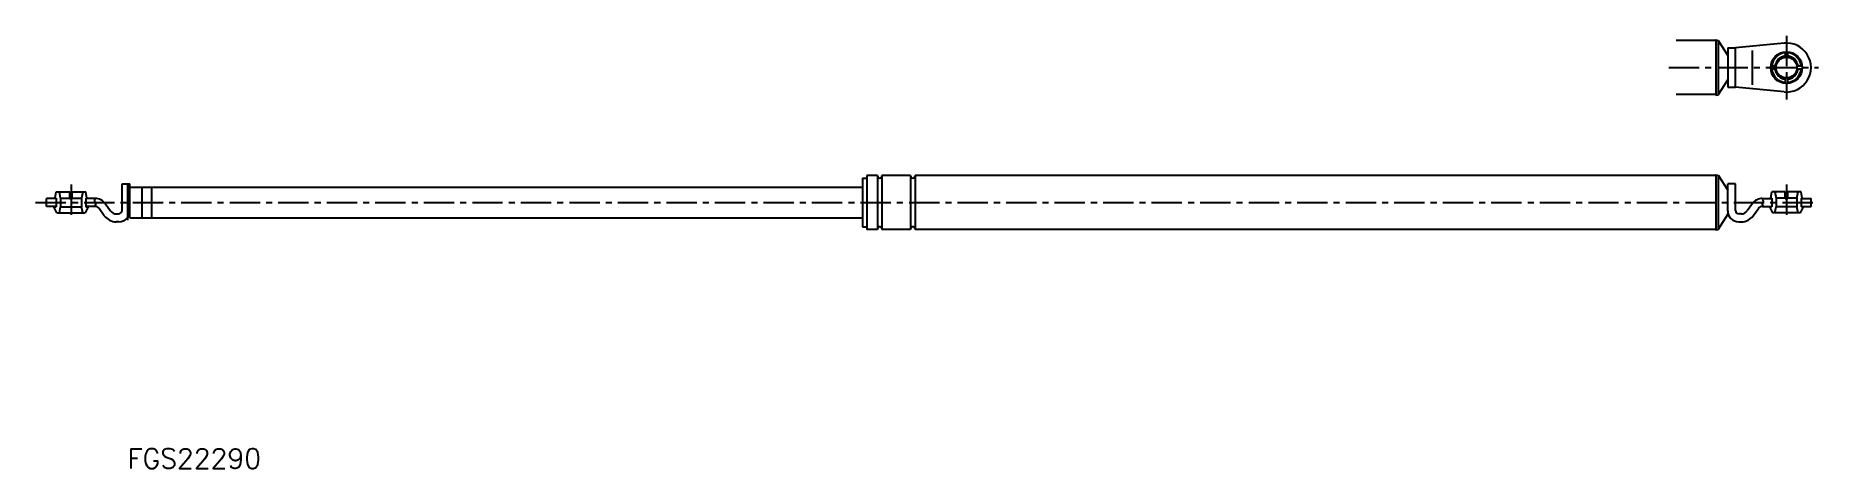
# Model space of a CAD drawing. Extents: x 1452 to 2179, y 951 to 1127.
import ezdxf

# ---------------------------------------------------------------- set-up
doc = ezdxf.new("R2010")
doc.units = 0
doc.header["$LTSCALE"] = 9.9
doc.linetypes.add('CENTER', pattern=[2, 1.25, -0.25, 0.25, -0.25])
doc.layers.get('0').update_dxf_attribs({"linetype": 'CONTINUOUS'})
doc.layers.add('001', color=7, linetype='CONTINUOUS')
doc.styles.get("Standard").update_dxf_attribs({"font": 'TXT', "bigfont": 'BIGFONT'})

msp = doc.modelspace()

# ---------------------------------------------------------------- linework, layer by layer
at = {"layer": '001', "color": 7, "linetype": 'CONTINUOUS'}
for p, q in [((2137.22, 1125.42), (2121.33, 1125.42)), ((2137.43, 1125.67), (2137.22, 1125.42)), ((2137.43, 1125.67), (2137.43, 1103.17)), ((2137.43, 1125.67), (2138.43, 1125.49)), ((2138.43, 1125.49), (2138.43, 1103.35)), ((2138.43, 1125.49), (2142.33, 1119.37)), ((2142.33, 1122.42), (2142.33, 1106.42)), ((2142.33, 1122.42), (2145.53, 1122.42)), ((2165.35, 1124.37), (2145.53, 1122.42)), ((2145.53, 1106.42), (2145.53, 1122.42)), ((2152.43, 1107.42), (2152.43, 1121.42)), ((2165.83, 1120.85), (2165.83, 1118.64)), ((2166.83, 1118.64), (2166.83, 1120.85)), ((2162.11, 1114.92), (2159.9, 1114.92)), ((2159.9, 1113.92), (2162.11, 1113.92)), ((2172.76, 1114.92), (2170.55, 1114.92)), ((2170.55, 1113.92), (2172.76, 1113.92)), ((2138.43, 1103.35), (2142.33, 1109.47)), ((2142.33, 1106.42), (2145.53, 1106.42)), ((2165.35, 1104.47), (2145.53, 1106.42)), ((2165.83, 1110.2), (2165.83, 1107.99)), ((2166.83, 1107.99), (2166.83, 1110.2)), ((2137.22, 1103.42), (2121.33, 1103.42)), ((2137.43, 1103.17), (2137.22, 1103.42)), ((2137.43, 1103.17), (2138.43, 1103.35)), ((1791.03, 1070.42), (1791.03, 1048.42)), ((1795.43, 1070.42), (1791.03, 1070.42)), ((1795.43, 1070.42), (1795.43, 1048.42)), ((1808.93, 1070.42), (1797.23, 1070.42)), ((1797.23, 1070.42), (1797.23, 1048.42)), ((1808.93, 1070.42), (1808.93, 1048.42)), ((1810.73, 1070.42), (1810.73, 1048.42)), ((2137.22, 1070.42), (1810.73, 1070.42)), ((2137.43, 1070.67), (2137.22, 1070.42)), ((2137.43, 1070.67), (2137.43, 1048.17)), ((2137.43, 1070.67), (2138.43, 1070.49)), ((2138.43, 1070.49), (2138.43, 1048.35)), ((2138.43, 1070.49), (2142.33, 1064.37)), ((1459.9, 1061.17), (1460.28, 1063.67)), ((1460.28, 1063.67), (1465.83, 1063.67)), ((1462.08, 1061.17), (1461.58, 1063.67)), ((1465.83, 1061.42), (1465.83, 1063.67)), ((1466.83, 1061.42), (1466.83, 1063.67)), ((1466.83, 1063.67), (1472.38, 1063.67)), ((1471.08, 1063.67), (1470.58, 1061.17)), ((1472.78, 1061.17), (1472.38, 1063.67)), ((1487.13, 1056.22), (1487.13, 1067.02)), ((1487.13, 1067.02), (1490.33, 1067.02)), ((1489.33, 1066.67), (1489.33, 1052.17)), ((1490.33, 1053.17), (1490.33, 1067.02)), ((1490.33, 1065.67), (1789.33, 1065.67)), ((1495.33, 1053.17), (1495.33, 1065.67)), ((1499.33, 1053.17), (1499.33, 1065.67)), ((1789.33, 1069.32), (1789.33, 1049.52)), ((1789.33, 1069.32), (1791.03, 1069.32)), ((2142.33, 1055.92), (2142.33, 1067.02)), ((2145.53, 1067.02), (2142.33, 1067.02)), ((2145.53, 1056.12), (2145.53, 1067.02)), ((2159.88, 1061.17), (2160.28, 1063.67)), ((2165.83, 1063.67), (2160.28, 1063.67)), ((2161.58, 1063.67), (2162.08, 1061.17)), ((2165.83, 1061.42), (2165.83, 1063.67)), ((2166.83, 1061.42), (2166.83, 1063.67)), ((2172.38, 1063.67), (2166.83, 1063.67)), ((2170.58, 1061.17), (2171.08, 1063.67)), ((2172.75, 1061.17), (2172.38, 1063.67)), ((1460.28, 1061.02), (1456.33, 1061.02)), ((1456.33, 1057.82), (1456.33, 1061.02)), ((1460.28, 1057.82), (1456.33, 1057.82)), ((1460.58, 1055.17), (1459.33, 1057.67)), ((1459.33, 1057.67), (1460.28, 1057.67)), ((1459.9, 1061.17), (1460.28, 1061.17)), ((1460.28, 1061.17), (1460.28, 1057.67)), ((1460.58, 1055.17), (1472.08, 1055.17)), ((1461.58, 1055.17), (1462.08, 1057.67)), ((1462.08, 1061.17), (1465.89, 1061.17)), ((1462.08, 1061.17), (1462.08, 1057.67)), ((1462.08, 1057.67), (1470.58, 1057.67)), ((1466.76, 1061.17), (1470.58, 1061.17)), ((1470.58, 1061.17), (1470.58, 1057.67)), ((1471.08, 1055.17), (1470.58, 1057.67)), ((1473.33, 1057.67), (1472.08, 1055.17)), ((1472.38, 1061.17), (1472.78, 1061.17)), ((1472.38, 1061.17), (1472.38, 1057.67)), ((1476.21, 1061.02), (1472.38, 1061.02)), ((1476.11, 1057.82), (1472.38, 1057.82)), ((1472.38, 1057.67), (1473.33, 1057.67)), ((1479.89, 1054), (1477.73, 1056.99)), ((1480.27, 1058.95), (1482.43, 1055.96)), ((2152.39, 1058.95), (2150.23, 1055.96)), ((2152.76, 1054), (2154.92, 1056.99)), ((2156.44, 1061.02), (2160.28, 1061.02)), ((2156.54, 1057.82), (2160.28, 1057.82)), ((2159.33, 1057.67), (2160.58, 1055.17)), ((2160.28, 1057.67), (2159.33, 1057.67)), ((2160.28, 1061.17), (2159.88, 1061.17)), ((2160.28, 1061.17), (2160.28, 1057.67)), ((2172.08, 1055.17), (2160.58, 1055.17)), ((2161.58, 1055.17), (2162.08, 1057.67)), ((2165.89, 1061.17), (2162.08, 1061.17)), ((2162.08, 1061.17), (2162.08, 1057.67)), ((2170.58, 1057.67), (2162.08, 1057.67)), ((2170.58, 1061.17), (2166.76, 1061.17)), ((2170.58, 1061.17), (2170.58, 1057.67)), ((2171.08, 1055.17), (2170.58, 1057.67)), ((2172.08, 1055.17), (2173.33, 1057.67)), ((2172.75, 1061.17), (2172.38, 1061.17)), ((2172.38, 1061.17), (2172.38, 1057.67)), ((2172.38, 1061.02), (2176.33, 1061.02)), ((2172.38, 1057.82), (2176.33, 1057.82)), ((2173.33, 1057.67), (2172.38, 1057.67)), ((2176.33, 1057.82), (2176.33, 1061.02)), ((1485.83, 1051.52), (1484.76, 1051.52)), ((1484.86, 1054.72), (1485.63, 1054.72)), ((1490.33, 1053.17), (1789.33, 1053.17)), ((1789.33, 1049.52), (1791.03, 1049.52)), ((1795.43, 1048.42), (1791.03, 1048.42)), ((1808.93, 1048.42), (1797.23, 1048.42)), ((2137.22, 1048.42), (1810.73, 1048.42)), ((2137.43, 1048.17), (2137.22, 1048.42)), ((2137.43, 1048.17), (2138.43, 1048.35)), ((2138.43, 1048.35), (2142.51, 1054.75)), ((2146.83, 1051.52), (2147.9, 1051.52)), ((2147.8, 1054.72), (2147.03, 1054.72))]:
    msp.add_line(p, q, dxfattribs=at)
at = {"layer": '001', "color": 1, "linetype": 'CENTER'}
for p, q in [((2166.33, 1127.42), (2166.33, 1101.42)), ((2118.33, 1114.42), (2179.33, 1114.42)), ((1466.33, 1066.67), (1466.33, 1052.17)), ((2166.33, 1066.67), (2166.33, 1052.17)), ((1451.87, 1059.42), (2179.33, 1059.42))]:
    msp.add_line(p, q, dxfattribs=at)
at = {"layer": '001', "color": 7, "linetype": 'CONTINUOUS'}
for points in [[(1476.21, 1061.02), (1475.94, 1060.41), (1475.89, 1059.81), (1476.13, 1059.25), (1476.31, 1058.71), (1476.16, 1058.26), (1475.83, 1057.82)], [(2156.44, 1061.02), (2156.71, 1060.41), (2156.76, 1059.81), (2156.53, 1059.25), (2156.35, 1058.71), (2156.49, 1058.26), (2156.82, 1057.82)]]:
    msp.add_lwpolyline(points, dxfattribs=at)
for radius in [6.45, 4.25]:
    msp.add_circle((2166.33, 1114.42), radius, dxfattribs=at)
for centre, radius, start, end in [((2166.33, 1114.42), 6.05, 94.74059, 175.2594), ((2166.33, 1114.42), 10, 264.37567, 95.62433), ((2166.33, 1114.42), 6.05, 4.7406, 85.25941), ((2166.33, 1114.42), 6.05, 184.7406, 265.25941), ((2166.33, 1114.42), 4.75, 96.04233, 173.95767), ((2166.33, 1114.42), 4.75, 186.04233, 263.95767), ((2166.33, 1114.42), 4.75, 6.04233, 83.95767), ((2166.33, 1114.42), 6.05, 274.74059, 355.2594), ((2166.33, 1114.42), 4.75, 276.04233, 353.95767), ((1796.33, 1070.22), 0.9, 180, 0), ((1809.83, 1070.22), 0.9, 180, 0), ((1466.33, 1061.42), 0.5, 180, 0), ((1476.11, 1055.82), 2, 35.88352, 90), ((1476.21, 1056.02), 5, 35.88352, 90), ((1484.86, 1057.72), 3, 215.88352, 270), ((1485.63, 1056.22), 1.5, 270, 0), ((1485.83, 1056.02), 4.5, 270, 0), ((2146.83, 1056.02), 4.5, 180, 270), ((2147.03, 1056.22), 1.5, 180, 270), ((2147.8, 1057.72), 3, 270, 324.11648), ((2156.44, 1056.02), 5, 90, 144.11648), ((2156.54, 1055.82), 2, 90, 144.11648), ((2166.33, 1061.42), 0.5, 180, 0), ((1484.76, 1057.52), 6, 215.88352, 270), ((1796.33, 1048.62), 0.9, 0, 180), ((1809.83, 1048.62), 0.9, 0, 180), ((2147.9, 1057.52), 6, 270, 324.11648)]:
    msp.add_arc(centre, radius, start, end, dxfattribs=at)

# ---------------------------------------------------------------- texts
at = {"color": 7, "linetype": 'CONTINUOUS'}
msp.add_text('FGS22290', height=8, dxfattribs=at).set_placement((1489.33, 950.97))

doc.saveas('drawing.dxf')
